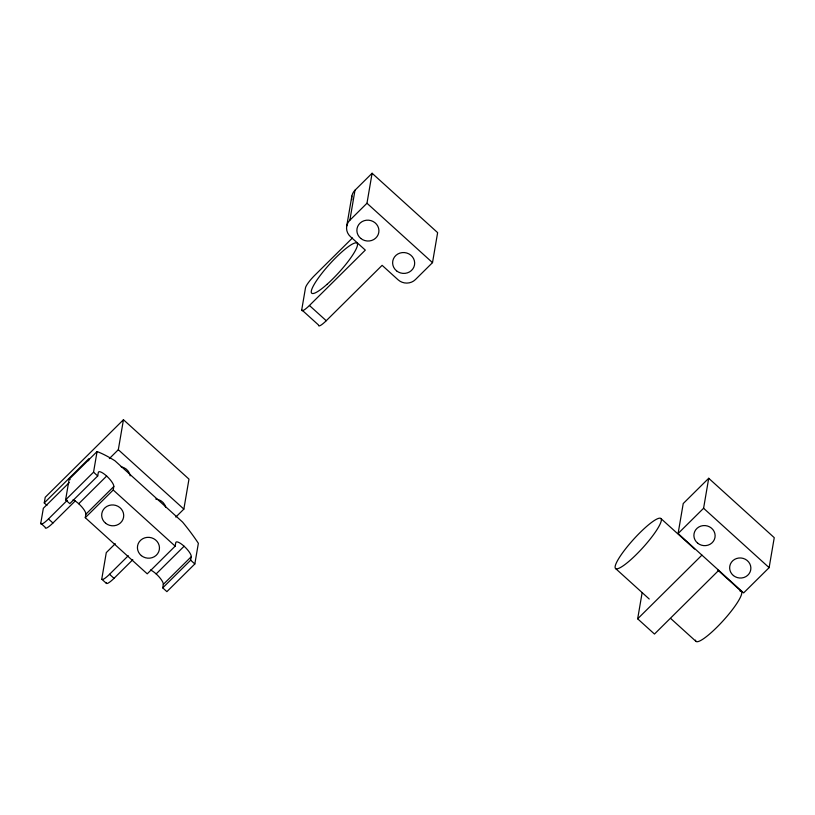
<?xml version="1.0" encoding="UTF-8"?>
<svg xmlns="http://www.w3.org/2000/svg" width="815" height="815" viewBox="0 0 815 815"><rect width="100%" height="100%" fill="white"/><g stroke="black" fill="none" stroke-linecap="round" stroke-linejoin="round"><path stroke-width="1.22" d="M75.235 500.909L52.944 523.006A12.276 2.272 -47.8 0 1 45.243 527.315L40.781 523.261L43.338 508.275L69.265 482.572M46.934 505.371L44.255 502.937L45.222 497.272L123.452 419.735L188.978 479.118L183.854 509.1L175.796 517.087M65.608 499.88L69.143 479.23L97.077 451.541A94.082 25.774 45.3 0 1 114.915 460.76L182.58 522.079A94.082 25.774 45.3 0 1 198.361 543.31L194.836 563.96L166.892 591.649L162.725 587.87L163.316 584.406L191.25 556.716A10.636 2.914 45.3 0 0 184.098 546.233A10.636 2.914 45.3 0 0 175.765 542.678L175.174 546.142L147.23 573.831L85.269 517.688L85.86 514.224L113.805 486.535A10.636 2.914 45.3 0 0 106.653 476.052A10.636 2.914 45.3 0 0 98.309 472.496L97.719 475.96L69.784 503.65L65.608 499.88L93.552 472.18L97.077 451.541M88.59 460.76L88.957 458.631L44.255 502.937M109.363 458.59L118.318 449.717L123.452 419.735M85.269 517.688L113.214 489.998L113.805 486.535M162.725 587.87L190.659 560.18L191.25 556.716M351.785 199.665A12.276 11.583 9.7 0 1 354.994 190.221L372.098 173.259L437.635 232.642L432.51 262.634L415.395 279.596A12.276 11.583 9.7 0 1 398.077 279.8L382.123 265.333L326.245 320.723A12.276 2.272 -47.8 0 1 318.543 325.032L301.733 309.812L305.493 287.817A12.276 2.272 -47.8 0 1 314.559 275.511L352.416 237.99M346.732 226.071L351.856 196.089M301.733 309.812A12.276 2.272 -47.8 0 0 309.435 305.493L365.314 250.113L350.419 236.615A12.276 11.583 9.7 0 1 349.869 220.203L354.994 190.221M349.869 220.203L366.974 203.241L372.098 173.259M718.728 570.357L654.476 634.05L637.666 618.819L642.149 592.587M678.1 533.53L683.225 503.548L708.714 478.283L774.25 537.666L769.126 567.648L743.626 592.913L678.1 533.53L703.59 508.265L708.714 478.283M40.781 523.261A12.276 2.272 -47.8 0 0 48.472 518.951L67.278 500.308M78.709 503.741L106.653 476.052M115.272 543.707L106.286 552.611L101.844 578.599A12.276 2.272 -47.8 0 0 109.546 574.29L128.271 555.728M106.317 582.644A12.276 2.272 -47.8 0 0 114.008 578.334L132.814 559.701M156.164 573.923L184.098 546.233M637.666 618.819L701.929 555.127M366.974 203.241L432.51 262.634M703.59 508.265L769.126 567.648M660.904 518.523A33.741 6.235 -47.8 0 1 630.81 559.711A33.741 6.235 -47.8 0 1 622.955 552.295A33.741 6.235 -47.8 0 1 660.904 518.523L694.574 549.025M717.954 570.215L741.334 591.395M615.549 568.503L649.219 599.005M670.725 618.504L695.979 641.385M309.435 305.493L326.245 320.723M118.318 449.717L183.854 509.1M93.552 472.18L97.719 475.96M113.214 489.998L175.174 546.142M190.659 560.18L194.836 563.96M48.472 518.951L52.944 523.006M109.546 574.29L114.008 578.334M101.977 579.373L106.449 583.428M121.16 466.812A11.043 10.422 9.7 0 1 130.176 475.848M155.777 499.055A11.043 10.422 9.7 0 1 165.71 507.185M73.065 499.799A10.636 2.914 45.3 0 1 81.632 506.696A10.636 2.914 45.3 0 1 85.86 514.224M150.51 569.98A10.636 2.914 45.3 0 1 159.078 576.877A10.636 2.914 45.3 0 1 163.316 584.406M69.143 479.23A94.082 25.774 45.3 0 1 70.141 479.617M739.989 591.048A33.741 6.235 -47.8 0 1 723.302 620.551A33.741 6.235 -47.8 0 1 695.531 640.132M105.614 523.24A11.043 10.422 9.7 0 0 123.554 517.382A11.043 10.422 9.7 0 0 108.925 505.494A11.043 10.422 9.7 0 0 105.614 523.24M141.362 555.636A11.043 10.422 9.7 0 0 159.302 549.779A11.043 10.422 9.7 0 0 144.673 537.89A11.043 10.422 9.7 0 0 141.362 555.636M326.968 284.384A33.741 6.235 -47.8 0 0 357.052 243.196A33.741 6.235 -47.8 0 0 319.113 276.968A33.741 6.235 -47.8 0 0 326.968 284.384M360.811 238.459A11.043 10.422 9.7 0 0 378.761 232.601A11.043 10.422 9.7 0 0 364.132 220.712A11.043 10.422 9.7 0 0 360.811 238.459M396.559 270.845A11.043 10.422 9.7 0 0 414.509 264.987A11.043 10.422 9.7 0 0 399.88 253.098A11.043 10.422 9.7 0 0 396.559 270.845M697.691 543.187A10.636 10.035 9.7 0 0 714.969 537.543A10.636 10.035 9.7 0 0 700.88 526.093A10.636 10.035 9.7 0 0 697.691 543.187M733.439 575.573A10.636 10.035 9.7 0 0 750.717 569.93A10.636 10.035 9.7 0 0 736.628 558.489A10.636 10.035 9.7 0 0 733.439 575.573"/></g></svg>
